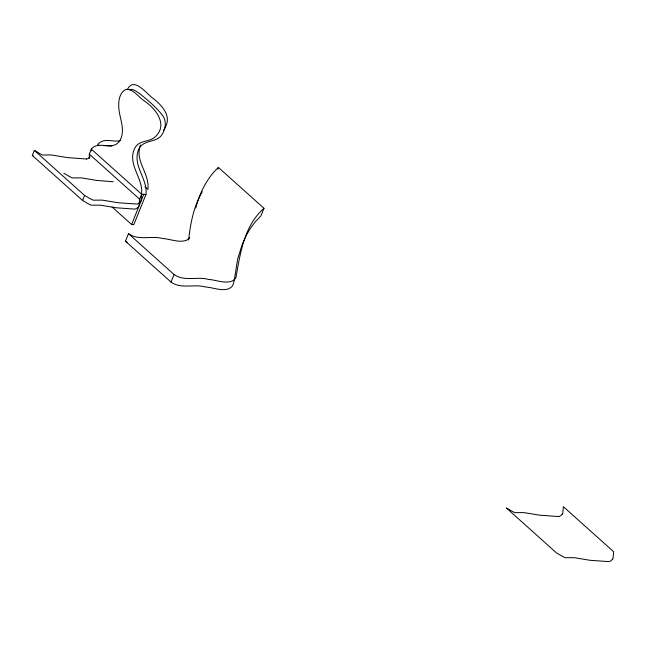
<?xml version="1.0" encoding="UTF-8"?>
<svg xmlns="http://www.w3.org/2000/svg" width="646" height="646" viewBox="0 0 646 646"><rect width="100%" height="100%" fill="white"/><g stroke="black" fill="none" stroke-linecap="round" stroke-linejoin="round"><path stroke-width="0.97" d="M112.105 207.019L131.623 224.509L133.819 224.663L145.956 194.478C147.611 180.912 136.532 169.979 137.049 156.598A13.453 8.681 -86.1 0 1 140.86 145.996C146.795 139.77 157.866 142.225 162.437 133.972C165.368 128.724 166.725 121.545 163.139 116.28C156.663 107.446 148.055 100.421 139.601 93.565C136.661 91.829 133.173 88.227 129.475 89.842M89.269 158.504L89.334 154.136L91.361 149.105L91.393 150.873M188.6 240.005C190.497 223.322 193.639 206.405 202.271 191.733M195.77 208.012C199.792 192.936 206.801 178.143 218.413 167.443L263.988 208.295L260.96 215.845L255.38 221.643L250.608 228.07L246.586 234.878L242.339 244.099L237.647 259.07L234.175 280.865L232.915 285.072A4.99 3.408 -48.1 0 1 232.447 285.831A5.338 3.642 -48.1 0 1 230.969 287.397L229.588 288.326A14.212 9.698 -48.1 0 1 228.789 288.762C221.207 291.314 213.123 287.486 205.468 286.961C194.131 283.747 181.243 289.392 171.029 282.076L125.453 241.224L128.489 233.682C138.704 240.99 151.584 235.354 162.929 238.56C170.568 239.044 178.667 242.928 186.25 240.36A14.212 9.698 -48.1 0 0 187.041 239.932L188.422 239.004A5.338 3.642 -48.1 0 0 189.738 237.663M138.462 206.647A4.813 3.287 -48.1 0 1 134.933 209.118L116.119 207.77L100.275 205.162L91.086 205.194L87.105 203.183A96.843 66.078 -48.1 0 0 84.465 201.536L82.591 200.494L32.3 155.42L34.319 150.389L36.983 151.891A95.745 65.327 -48.1 0 1 38.841 153.07L42.442 155.032L49.96 154.935A38.211 26.066 -48.1 0 1 52.003 155.048L67.854 157.656L86.507 159.005M82.591 200.494L84.61 195.463L34.319 150.389M138.51 206.68L138.656 206.478A2.996 2.043 -48.1 0 0 139.043 205.808L139.625 199.21L141.644 194.18L91.264 149.097C98.265 140.634 110.256 149.92 117.838 143.024A13.453 8.681 -86.1 0 0 122.312 133.019C123.216 123.515 118.541 114.608 118.735 105.145C118.63 100.477 119.534 95.551 122.603 91.885C129.604 83.665 138.955 97.885 144.72 101.204C156.485 109.295 168.501 125.518 154.62 137.307C149.371 141.862 141.151 140.287 136.459 145.697A13.453 8.681 -86.1 0 0 132.648 156.3C132.131 169.68 143.21 180.605 141.555 194.18L145.956 194.478M131.623 224.509L143.751 194.325M171.029 282.076L174.065 274.534L128.489 233.682M217.742 169.123L218.413 167.443M127.319 89.713C133.827 75.485 147.417 95.019 153.918 98.999C161.758 105.427 170.996 115.133 165.925 125.986A12.758 8.236 -86.1 0 1 164.464 128.942L163.309 130.468M140.529 201.649L140.675 201.447A2.996 2.043 -48.1 0 0 141.062 200.777L141.644 194.18M562.262 514.127L562.4 513.933A2.996 2.043 -48.1 0 0 562.787 513.263L563.377 506.666L613.668 551.749L613.078 558.338A2.996 2.043 -48.1 0 1 612.691 559.008L612.545 559.21M263.988 208.295C244.067 225.858 240.32 253.006 235.951 277.522A4.99 3.408 -48.1 0 1 235.475 278.281A5.338 3.642 -48.1 0 1 233.997 279.855L232.625 280.784A14.212 9.698 -48.1 0 1 231.825 281.212C224.243 283.764 216.16 279.936 208.505 279.411C197.159 276.205 184.28 281.842 174.065 274.534M120.689 140.432C114.479 142.548 107.737 138.737 101.648 141.506A21.253 13.711 -86.1 0 0 99.024 143.154L97.691 144.365L99.185 145.713M558.685 516.542L539.87 515.225L524.019 512.609L514.838 512.649L510.857 510.631A96.843 66.078 -48.1 0 0 508.216 508.983L506.343 507.95L556.634 553.033L558.507 554.066A96.843 66.078 -48.1 0 1 561.148 555.713L565.129 557.724L574.31 557.692L590.161 560.3L608.976 561.624A4.813 3.287 -48.1 0 0 612.505 559.178M103.449 145.552L112.081 146.044M113.276 181.76L96.327 180.379L81.461 177.884L72.271 177.916L68.29 175.906A96.843 66.078 -48.1 0 0 65.65 174.258L63.776 173.225M32.3 155.42L33.293 155.961M84.61 195.463L86.483 196.505A96.843 66.078 -48.1 0 1 89.132 198.144L93.105 200.163L102.294 200.131L118.145 202.739L136.96 204.063A4.813 3.287 -48.1 0 0 140.481 201.617M125.453 241.224L127.101 242.218M144.979 186.751L147.974 189.448L148.063 187.114A21.334 13.76 -86.1 0 0 147.659 181.906C145.907 171.271 138.228 162.025 139.108 150.873A13.437 8.673 -86.1 0 1 140.44 145.051M89.334 154.136L139.625 199.21M562.214 514.103A4.813 3.287 -48.1 0 1 558.685 516.574M90.052 156.728A4.797 3.27 -48.1 0 1 86.499 159.037"/></g></svg>
